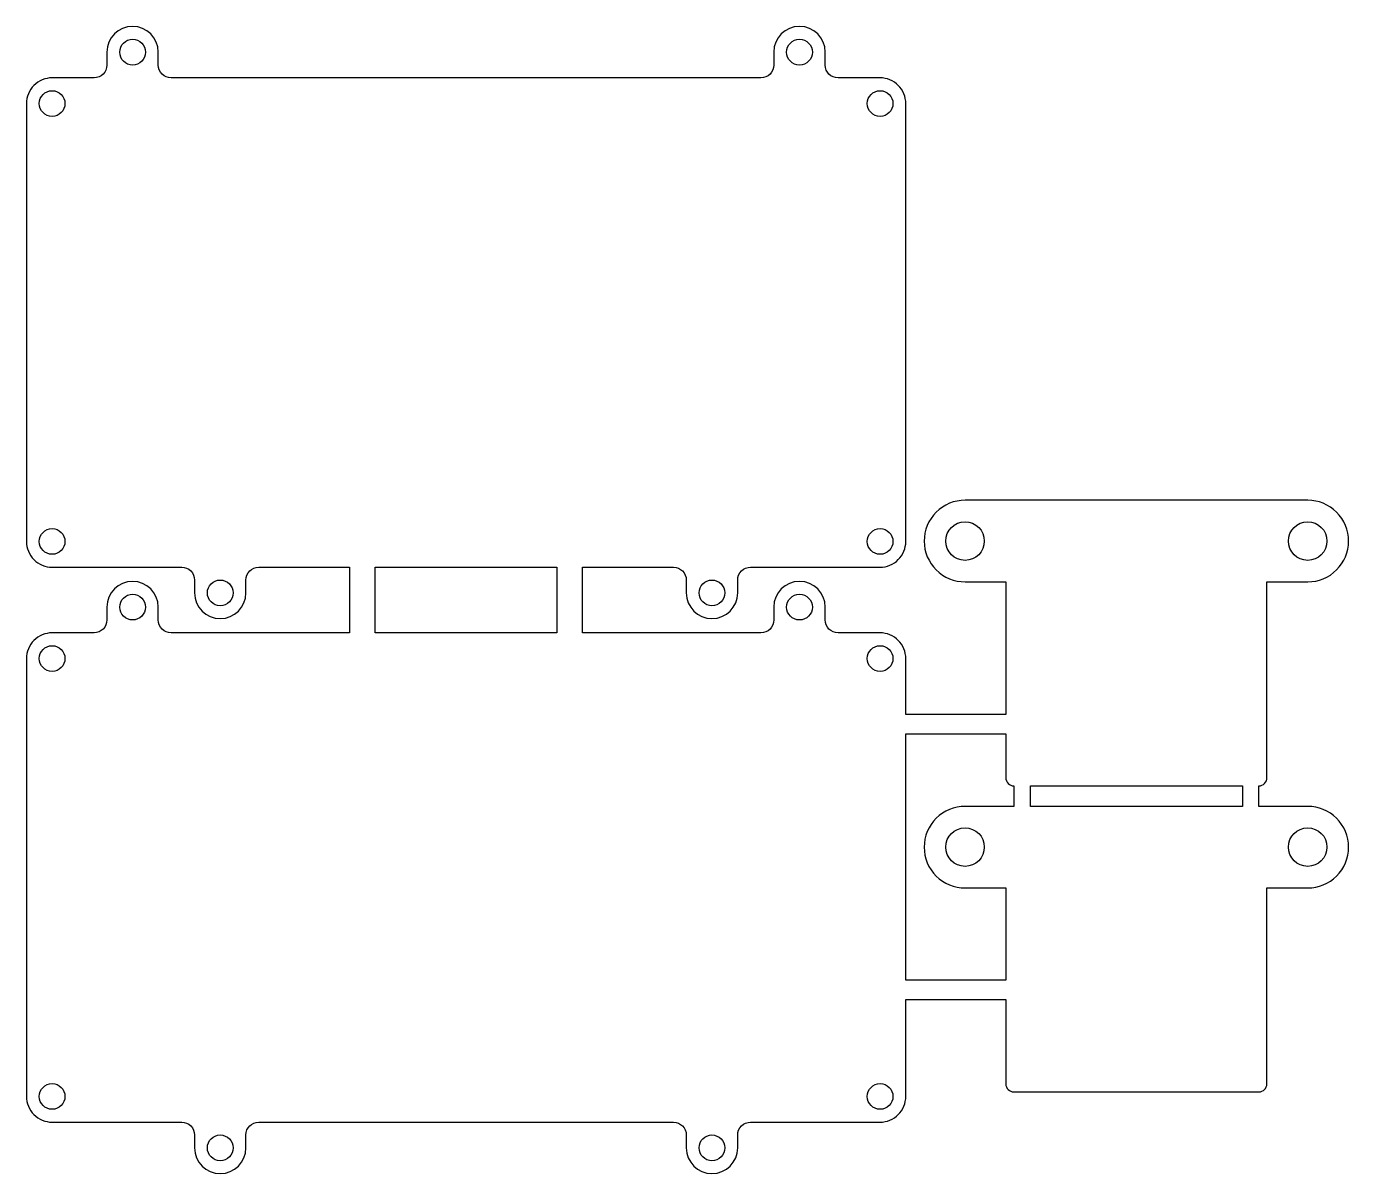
# Model space of a CAD drawing. Header units: inches. Extents: x 0 to 103, y 0 to 89.
import ezdxf

# ---------------------------------------------------------------- set-up
doc = ezdxf.new("R2010")
doc.units = ezdxf.units.IN
doc.header["$MEASUREMENT"] = 0

msp = doc.modelspace()

# ---------------------------------------------------------------- linework, layer by layer
for points in [[(76.2, 35.71), (68.42, 35.71), (68.42, 40.07, 0.414214), (66.42, 42.07), (63.15, 42.07, -0.414213), (62.15, 43.07), (62.15, 44.07, 1), (58.15, 44.07), (58.15, 43.07, -0.414214), (57.15, 42.07), (43.27, 42.07), (43.27, 47.18), (50.34, 47.18, -0.414213), (51.34, 46.18), (51.34, 45.18, 1), (55.34, 45.18), (55.34, 46.18, -0.414214), (56.34, 47.18), (66.42, 47.18, 0.414214), (68.42, 49.18), (68.42, 83.25, 0.414214), (66.42, 85.25), (63.15, 85.25, -0.414213), (62.15, 86.25), (62.15, 87.25, 1), (58.15, 87.25), (58.15, 86.25, -0.414214), (57.15, 85.25), (34.21, 85.25), (11.26, 85.25, -0.414214), (10.26, 86.25), (10.26, 87.25, 1), (6.26, 87.25), (6.26, 86.25, -0.414213), (5.26, 85.25), (2, 85.25, 0.414214), (0, 83.25), (0, 49.18, 0.414214), (2, 47.18), (12.08, 47.18, -0.414214), (13.08, 46.18), (13.08, 45.18, 1), (17.08, 45.18), (17.08, 46.18, -0.414213), (18.08, 47.18), (25.14, 47.18), (25.14, 42.07), (11.26, 42.07, -0.414214), (10.26, 43.07), (10.26, 44.07, 1), (6.26, 44.07), (6.26, 43.07, -0.414213), (5.26, 42.07), (2, 42.07, 0.414214), (0, 40.07), (0, 6, 0.414214), (2, 4), (12.08, 4, -0.414214), (13.08, 3), (13.08, 2, 1), (17.08, 2), (17.08, 3, -0.414213), (18.08, 4), (34.21, 4), (50.34, 4, -0.414213), (51.34, 3), (51.34, 2, 1), (55.34, 2), (55.34, 3, -0.414214), (56.34, 4), (66.42, 4, 0.414214), (68.42, 6), (68.42, 13.55), (76.2, 13.55), (76.2, 6.98, 0.414214), (76.83, 6.35), (95.89, 6.35, 0.414214), (96.52, 6.98), (96.52, 22.22), (99.69, 22.22, 0.414214), (102.87, 25.4, 0.414214), (99.69, 28.57), (95.89, 28.57), (95.89, 30.16, 0.414214), (96.52, 30.8), (96.52, 46.04), (99.69, 46.04, 0.414214), (102.87, 49.21, 0.414214), (99.69, 52.39), (73.03, 52.39, 0.414214), (69.85, 49.21, 0.414214), (73.03, 46.04), (76.2, 46.04)], [(76.2, 15.05), (68.42, 15.05), (68.42, 34.21), (76.2, 34.21), (76.2, 30.8, 0.414214), (76.83, 30.16), (76.83, 28.57), (73.03, 28.57, 0.414214), (69.85, 25.4, 0.414214), (73.03, 22.22), (76.2, 22.22)]]:
    msp.add_lwpolyline(points, format="xyb", close=True)
msp.add_lwpolyline([(41.27, 42.08), (27.14, 42.08), (27.14, 47.18), (34.21, 47.18), (41.27, 47.18), (41.27, 42.08)])
msp.add_lwpolyline([(78.11, 28.57), (78.11, 30.16), (94.61, 30.16), (94.61, 28.57)], close=True)
for centre, radius in [((8.26, 87.25), 1), ((60.15, 87.25), 1), ((2, 83.25), 1), ((66.42, 83.25), 1), ((73.03, 49.21), 1.5), ((99.69, 49.21), 1.5), ((2, 49.18), 1), ((66.42, 49.18), 1), ((15.08, 45.18), 1), ((53.34, 45.18), 1), ((8.26, 44.07), 1), ((60.15, 44.07), 1), ((2, 40.07), 1), ((66.42, 40.07), 1), ((73.03, 25.4), 1.5), ((99.69, 25.4), 1.5), ((2, 6), 1), ((2, 6), 1), ((66.42, 6), 1), ((15.08, 2), 1), ((53.34, 2), 1)]:
    msp.add_circle(centre, radius)

doc.saveas('drawing.dxf')
